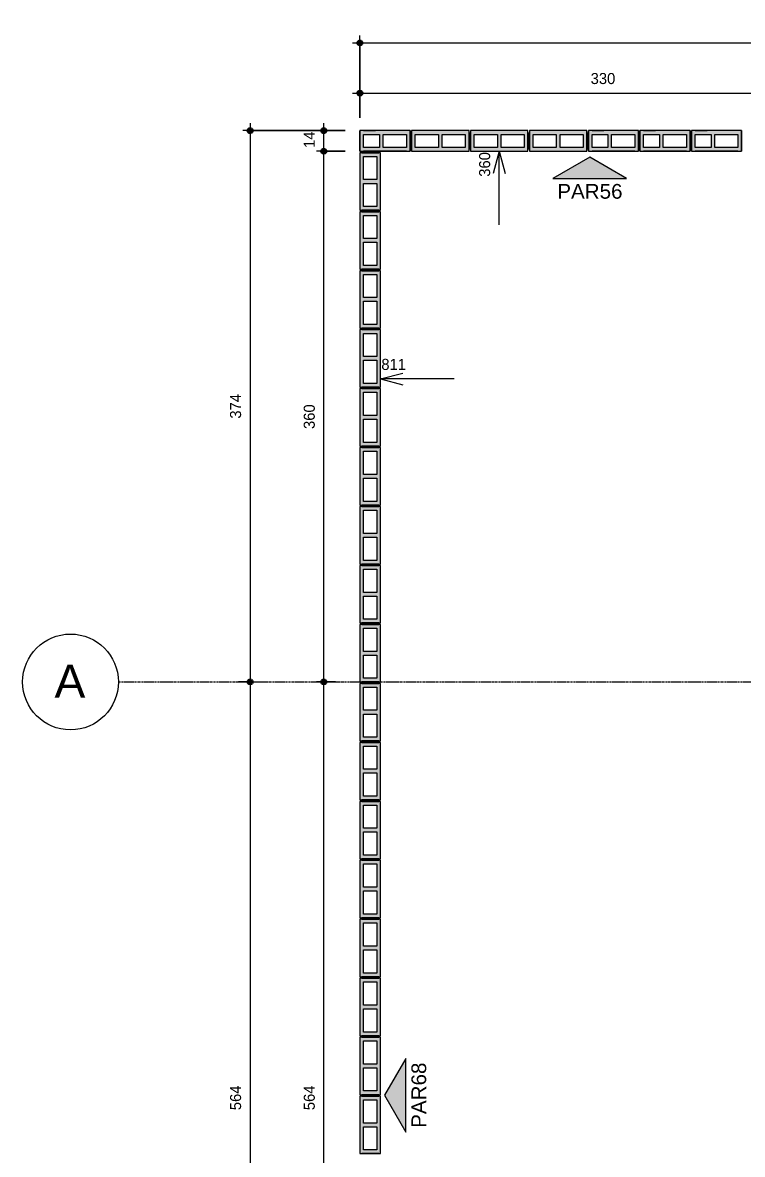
# Model space of a CAD drawing. Header units: centimetres. Extents: x 170 to 13810, y -2277 to 8860.
# Drawn here: x 10846 to 11334, y 110 to 878 of the extents above; entities that cross this region are included whole.
import ezdxf

# ---------------------------------------------------------------- set-up
doc = ezdxf.new("R2010")
doc.units = ezdxf.units.CM
doc.linetypes.add('Linha de eixo', pattern=[2.2225, 1.27, -0.3175, 0.3175, -0.3175])
for name, color, linetype, lineweight, true_color in [('A-ANNO-DIMS-1', 1, 'Continuous', 9, 0xff0000), ('G-ANNO-SYMB-1', 251, 'Continuous', 9, 0x646464), ('S-BEAM-3', 9, 'Continuous', 9, 0xc0c0c0), ('S-BEAM-8', 142, 'Continuous', 9, 0x0080c0)]:
    doc.layers.add(name, color=color, linetype=linetype, lineweight=lineweight, true_color=true_color)
for name, color, linetype, lineweight in [('A-ANNO-DIMS-50', 7, 'Continuous', 9), ('A-DETL-GENF', 7, 'Continuous', 9), ('G-ANNO-SYMB', 7, 'Continuous', 9), ('S-BEAM', 7, 'Continuous', 9), ('S-BEAM-2', 7, 'Continuous', 13), ('S-GRID-1', 7, 'Linha de eixo', 9), ('S-GRID-IDEN', 7, 'Continuous', 9)]:
    doc.layers.add(name, color=color, linetype=linetype, lineweight=lineweight)
doc.styles.add('Arial', font='arial.ttf', dxfattribs={"height": 22.5})
doc.styles.add('Arial_1', font='arial.ttf', dxfattribs={"height": 10})
doc.styles.add('Bahnschrift_13', font='', dxfattribs={"height": 7.5})
doc.styles.get('Bahnschrift_13').set_extended_font_data('Bahnschrift')
doc.dimstyles.new('COTA_ACUMULADA', dxfattribs={"dimscale": 30.48, "dimtxt": 8.33133, "dimasz": 0.049213, "dimexe": 0, "dimexo": 0.0625, "dimgap": 0.131234, "dimtad": 0, "dimjust": 2, "dimdec": 0, "dimzin": 0, "dimdsep": 46, "dimtxsty": 'Bahnschrift_13', "dimblk1": 'NONE', "dimblk2": 'OPEN30', "dimsah": 1, "dimcen": 0.09, "dimse1": 1, "dimsd1": 1, "dimazin": 0, "dimtfac": 1, "dimtdec": 4, "dimtix": 1, "dimtmove": 2, "dimatfit": 3, "dimfxl": 0, "dimfxlon": 1, "dimtvp": 1, "dimtolj": 1, "dimtzin": 0, "dimarcsym": 2})
doc.dimstyles.new('COTA_LINEAR', dxfattribs={"dimscale": 30.48, "dimtxt": 8.33133, "dimasz": 0.393701, "dimexe": 0.164042, "dimexo": 0.328084, "dimgap": 0.131234, "dimtad": 1, "dimdec": 0, "dimzin": 0, "dimdsep": 46, "dimtxsty": 'Bahnschrift_13', "dimblk1": 'DOTSMALL', "dimblk2": 'DOTSMALL', "dimsah": 1, "dimcen": 0.09, "dimdle": 0.164042, "dimazin": 0, "dimtfac": 1, "dimtdec": 4, "dimtix": 1, "dimtmove": 0, "dimatfit": 3, "dimfxl": 1, "dimtvp": 1, "dimtolj": 1, "dimtzin": 0, "dimarcsym": 2})

# ---------------------------------------------------------------- blocks, each defined once
blk = doc.blocks.new('LEONE - BLOCO 14x34x19 - LEONE - BLOCO 14x34x19-541693-COBERTURA - MODULAÇÃO 1ª FIADA')
at = {"layer": 'S-BEAM-8'}
h = blk.add_hatch(color=256, dxfattribs=at)
h.paths.add_polyline_path([(19.5, -7), (19.5, 7), (-14.5, 7), (-14.5, -7), (2.5, -7)])
h.paths.add_polyline_path([(2.5, -4.5), (1.25, -4.5), (1.25, 4.5), (17, 4.5), (17, -4.5)])
h.paths.add_polyline_path([(-12, -4.5), (-12, 4.5), (-1.25, 4.5), (-1.25, -4.5), (-3, -4.5)])
at = {"layer": 'A-DETL-GENF'}
for p, q in [((-14.5, 7), (-14.5, 0)), ((2.5, 7), (-14.5, 7)), ((-14.5, 0), (-14.5, -7)), ((-12, -4.5), (-12, 4.5)), ((-12, 4.5), (-1.25, 4.5)), ((-1.25, 4.5), (-1.25, -4.5)), ((1.25, 4.5), (17, 4.5)), ((1.25, -4.5), (1.25, 4.5)), ((19.5, 7), (2.5, 7)), ((17, 4.5), (17, -4.5)), ((19.5, 0), (19.5, 7)), ((19.5, -7), (19.5, 0)), ((-14.5, -7), (2.5, -7)), ((-1.25, -4.5), (-12, -4.5)), ((17, -4.5), (1.25, -4.5)), ((2.5, -7), (19.5, -7))]:
    blk.add_line(p, q, dxfattribs=at)
at = {"layer": 'S-BEAM-2'}
for p, q in [((-14.5, 7), (-14.5, -7)), ((19.5, 7), (-14.5, 7)), ((-14.5, 7), (-14.5, -7)), ((-14.5, -7), (-14.5, 6.8804)), ((-14.5, 5.75), (-14.5, -5.75)), ((-14.5, -5.75), (-14.5, 5.75)), ((-12, 7), (-3.9375, 7)), ((-12, 7), (-3.9375, 7)), ((17, 7), (-12, 7)), ((19.5, -7), (19.5, 7)), ((19.5, 7), (19.5, -7)), ((19.5, -7), (19.5, 7)), ((19.5, -5.75), (19.5, 5.75)), ((19.5, 5.75), (19.5, -5.75)), ((-14.5, -7), (19.5, -7)), ((-12, -7), (-3.9375, -7)), ((-12, -7), (-3.9375, -7)), ((17, -7), (-12, -7))]:
    blk.add_line(p, q, dxfattribs=at)
at = {"layer": 'S-BEAM-3'}
for p, q in [((-12, 4.5), (-1.25, 4.5)), ((-12, -4.5), (-12, 4.5)), ((-1.25, 4.5), (-1.25, -4.5)), ((1.25, 4.5), (17, 4.5)), ((1.25, -4.5), (1.25, 4.5)), ((17, 4.5), (17, -4.5)), ((-1.25, -4.5), (-12, -4.5)), ((17, -4.5), (1.25, -4.5))]:
    blk.add_line(p, q, dxfattribs=at)
blk = doc.blocks.new('LEONE - BLOCO 14X39X1 - LEONE - BLOCO 14X39X19-2886981-COBERTURA - MODULAÇÃO 1ª FIADA')
at = {"layer": 'S-BEAM-3'}
h = blk.add_hatch(color=256, dxfattribs=at)
h.paths.add_polyline_path([(-19.5, -4.5), (-19.5, -7), (19.5, -7), (19.5, 7), (-19.5, 7), (-19.5, 0)])
h.paths.add_polyline_path([(-17, 4.5), (-1.25, 4.5), (-1.25, -4.5), (-17, -4.5)])
h.paths.add_polyline_path([(1.25, 4.16), (1.25, 4.5), (17, 4.5), (17, -4.5), (1.25, -4.5), (1.25, -4.16)])
at = {"layer": 'A-DETL-GENF'}
for p, q in [((19.5, 7), (-19.5, 7)), ((-19.5, 7), (-19.5, 0)), ((-19.5, 0), (-19.5, -7)), ((-17, -4.5), (-17, 4.5)), ((-17, 4.5), (-1.25, 4.5)), ((-1.25, 4.5), (-1.25, -4.5)), ((1.25, -4.5), (1.25, 4.5)), ((1.25, 4.5), (17, 4.5)), ((17, 4.5), (17, -4.5)), ((19.5, 0), (19.5, 7)), ((19.5, -7), (19.5, 0)), ((-19.5, -7), (19.5, -7)), ((-1.25, -4.5), (-17, -4.5)), ((17, -4.5), (1.25, -4.5))]:
    blk.add_line(p, q, dxfattribs=at)
at = {"layer": 'S-BEAM-2'}
for p, q in [((-19.5, 7), (-19.5, -7)), ((19.5, 7), (-19.5, 7)), ((-19.5, 5.75), (-19.5, -5.75)), ((-19.5, -5.75), (-19.5, 5.75)), ((19.5, -7), (19.5, 7)), ((19.5, -7), (19.5, 7)), ((19.5, 5.75), (19.5, -5.75)), ((-19.5, -7), (19.5, -7))]:
    blk.add_line(p, q, dxfattribs=at)
at = {"layer": 'S-BEAM-3'}
for p, q in [((-17, 4.5), (-1.25, 4.5)), ((-17, -4.5), (-17, 4.5)), ((-1.25, 4.5), (-1.25, -4.5)), ((1.25, 4.5), (17, 4.5)), ((1.25, -4.5), (1.25, 4.5)), ((17, 4.5), (17, -4.5)), ((-1.25, -4.5), (-17, -4.5)), ((17, -4.5), (1.25, -4.5))]:
    blk.add_line(p, q, dxfattribs=at)
blk = doc.blocks.new('LEONE - BLOCO 14X39X1 - LEONE - BLOCO 14X39X19-V1-COBERTURA - MODULAÇÃO 1ª FIADA')
at = {"layer": 'S-BEAM-3'}
h = blk.add_hatch(color=256, dxfattribs=at)
h.paths.add_polyline_path([(19.5, -7), (19.5, 7), (-19.5, 7), (-19.5, -7)])
h.paths.add_polyline_path([(1.25, -4.5), (1.25, 4.5), (17, 4.5), (17, -4.5)])
h.paths.add_polyline_path([(-17, -4.5), (-17, 4.5), (-1.25, 4.5), (-1.25, -4.5)])
at = {"layer": 'A-DETL-GENF'}
for p, q in [((19.5, 7), (-19.5, 7)), ((-19.5, 7), (-19.5, 0)), ((-19.5, 0), (-19.5, -7)), ((-17, -4.5), (-17, 4.5)), ((-17, 4.5), (-1.25, 4.5)), ((-1.25, 4.5), (-1.25, -4.5)), ((1.25, -4.5), (1.25, 4.5)), ((1.25, 4.5), (17, 4.5)), ((17, 4.5), (17, -4.5)), ((19.5, 0), (19.5, 7)), ((19.5, -7), (19.5, 0)), ((-19.5, -7), (19.5, -7)), ((-1.25, -4.5), (-17, -4.5)), ((17, -4.5), (1.25, -4.5))]:
    blk.add_line(p, q, dxfattribs=at)
at = {"layer": 'S-BEAM-2'}
for p, q in [((-19.5, 7), (-19.5, -7)), ((19.5, 7), (-19.5, 7)), ((-19.5, 5.75), (-19.5, -5.75)), ((-19.5, -5.75), (-19.5, 5.75)), ((19.5, -7), (19.5, 7)), ((19.5, -7), (19.5, 7)), ((19.5, 5.75), (19.5, -5.75)), ((-19.5, -7), (19.5, -7))]:
    blk.add_line(p, q, dxfattribs=at)
at = {"layer": 'S-BEAM-3'}
for p, q in [((-17, 4.5), (-1.25, 4.5)), ((-17, -4.5), (-17, 4.5)), ((-1.25, 4.5), (-1.25, -4.5)), ((1.25, 4.5), (17, 4.5)), ((1.25, -4.5), (1.25, 4.5)), ((17, 4.5), (17, -4.5)), ((-1.25, -4.5), (-17, -4.5)), ((17, -4.5), (1.25, -4.5))]:
    blk.add_line(p, q, dxfattribs=at)
blk = doc.blocks.new('Eixo - M_Cabeça da grade - Círculo-45800-COBERTURA - MODULAÇÃO 1ª FIADA')
at = {"layer": 'S-GRID-IDEN'}
blk.add_circle((0, 0), 0.65, dxfattribs=at)
blk = doc.blocks.new('Elevação - Número de detalhe-142644-COBERTURA - MODULAÇÃO 1ª FIADA')
at = {"layer": 'G-ANNO-SYMB-1'}
blk.add_hatch(color=256, dxfattribs=at).paths.add_polyline_path([(0.5, 0), (-0.5, 0), (0, 0.289)])
at = {"layer": 'G-ANNO-SYMB'}
for p, q in [((0, 0.289), (-0.5, 0)), ((0.5, 0), (0, 0.289)), ((-0.5, 0), (0.5, 0))]:
    blk.add_line(p, q, dxfattribs=at)
blk = doc.blocks.new('DIMBLOCK1-COBERTURA - MODULAÇÃO 1ª FIADA')
at = {"layer": 'A-ANNO-DIMS-50', "lineweight": 35, "true_color": 0xff0000}
h = blk.add_hatch(color=1, dxfattribs=at)
edge = h.paths.add_edge_path()
edge.add_arc((11074.59, 829.71), 1.5, 0, 360)
h = blk.add_hatch(color=1, dxfattribs=at)
edge = h.paths.add_edge_path()
edge.add_arc((11404.59, 829.71), 1.5, 0, 360)
at = {"layer": 'A-ANNO-DIMS-50', "color": 1, "true_color": 0xff0000}
for p, q in [((11069.59, 829.71), (11404.59, 829.71)), ((11074.59, 812.99), (11074.59, 834.71)), ((11074.59, 829.71), (11074.59, 812.99)), ((11404.59, 814.24), (11404.59, 834.71)), ((11404.59, 829.71), (11404.59, 814.24))]:
    blk.add_line(p, q, dxfattribs=at)
at = {"layer": 'A-ANNO-DIMS-50', "color": 1, "lineweight": 35, "true_color": 0xff0000}
for centre in [(11074.59, 829.71), (11404.59, 829.71)]:
    blk.add_circle(centre, 1.5, dxfattribs=at)
at = {"layer": 'A-ANNO-DIMS-50', "color": 0, "insert": (11231.13, 843.35), "char_height": 7.5, "width": 20.2982, "attachment_point": 1, "line_spacing_factor": 1.009858, "style": 'Bahnschrift_13'}
blk.add_mtext('330', dxfattribs=at)
blk = doc.blocks.new('_DotSmall')
at = {"color": 0, "linetype": 'ByBlock', "const_width": 0.5}
blk.add_lwpolyline([(-0.0625, 0, 1), (0.0625, 0, 1)], format="xyb", close=True, dxfattribs=at)
blk = doc.blocks.new('DIMBLOCK9-COBERTURA - MODULAÇÃO 1ª FIADA')
at = {"layer": 'A-ANNO-DIMS-50', "lineweight": 35, "true_color": 0xff0000}
h = blk.add_hatch(color=1, dxfattribs=at)
edge = h.paths.add_edge_path()
edge.add_arc((11074.59, 863.76), 1.5, 0, 360)
h = blk.add_hatch(color=1, dxfattribs=at)
edge = h.paths.add_edge_path()
edge.add_arc((11899.59, 863.76), 1.5, 0, 360)
at = {"layer": 'A-ANNO-DIMS-50', "color": 1, "true_color": 0xff0000}
for p, q in [((11074.59, 812.99), (11074.59, 868.76)), ((11899.59, 855.89), (11899.59, 868.76)), ((11069.59, 863.76), (11899.59, 863.76)), ((11074.59, 863.76), (11074.59, 812.99)), ((11899.59, 863.76), (11899.59, 855.89))]:
    blk.add_line(p, q, dxfattribs=at)
at = {"layer": 'A-ANNO-DIMS-50', "color": 1, "lineweight": 35, "true_color": 0xff0000}
for centre in [(11074.59, 863.76), (11899.59, 863.76)]:
    blk.add_circle(centre, 1.5, dxfattribs=at)
at = {"layer": 'A-ANNO-DIMS-50', "color": 0, "insert": (11478.57, 877.41), "char_height": 7.5, "width": 20.4496, "attachment_point": 1, "line_spacing_factor": 1.009858, "style": 'Bahnschrift_13'}
blk.add_mtext('825', dxfattribs=at)
blk = doc.blocks.new('DIMBLOCK14-COBERTURA - MODULAÇÃO 1ª FIADA')
at = {"layer": 'A-ANNO-DIMS-50', "lineweight": 35, "true_color": 0xff0000}
h = blk.add_hatch(color=1, dxfattribs=at)
edge = h.paths.add_edge_path()
edge.add_arc((11050.09, 430.24), 1.5, 0, 360)
h = blk.add_hatch(color=1, dxfattribs=at)
edge = h.paths.add_edge_path()
edge.add_arc((11050.09, -133.76), 1.5, 0, 360)
at = {"layer": 'A-ANNO-DIMS-50', "color": 1, "true_color": 0xff0000}
for p, q in [((11057.97, 430.24), (11045.09, 430.24)), ((11050.09, -133.76), (11050.09, 430.24)), ((11050.09, 430.24), (11057.97, 430.24)), ((11057.97, -133.76), (11045.09, -133.76)), ((11050.09, -133.76), (11057.97, -133.76))]:
    blk.add_line(p, q, dxfattribs=at)
at = {"layer": 'A-ANNO-DIMS-50', "color": 1, "lineweight": 35, "true_color": 0xff0000}
for centre in [(11050.09, 430.24), (11050.09, -133.76)]:
    blk.add_circle(centre, 1.5, dxfattribs=at)
at = {"layer": 'A-ANNO-DIMS-50', "color": 0, "insert": (11036.44, 139.72), "char_height": 7.5, "width": 20.4496, "attachment_point": 1, "rotation": 90, "line_spacing_factor": 1.009858, "style": 'Bahnschrift_13'}
blk.add_mtext('564', dxfattribs=at)
blk = doc.blocks.new('DIMBLOCK15-COBERTURA - MODULAÇÃO 1ª FIADA')
at = {"layer": 'A-ANNO-DIMS-50', "lineweight": 35, "true_color": 0xff0000}
h = blk.add_hatch(color=1, dxfattribs=at)
edge = h.paths.add_edge_path()
edge.add_arc((11050.09, 790.24), 1.5, 0, 360)
h = blk.add_hatch(color=1, dxfattribs=at)
edge = h.paths.add_edge_path()
edge.add_arc((11050.09, 430.24), 1.5, 0, 360)
at = {"layer": 'A-ANNO-DIMS-50', "color": 1, "true_color": 0xff0000}
for p, q in [((11064.59, 790.24), (11045.09, 790.24)), ((11050.09, 430.24), (11050.09, 790.24)), ((11050.09, 790.24), (11064.59, 790.24)), ((11057.97, 430.24), (11045.09, 430.24)), ((11050.09, 430.24), (11057.97, 430.24))]:
    blk.add_line(p, q, dxfattribs=at)
at = {"layer": 'A-ANNO-DIMS-50', "color": 1, "lineweight": 35, "true_color": 0xff0000}
for centre in [(11050.09, 790.24), (11050.09, 430.24)]:
    blk.add_circle(centre, 1.5, dxfattribs=at)
at = {"layer": 'A-ANNO-DIMS-50', "color": 0, "insert": (11036.44, 601.85), "char_height": 7.5, "width": 20.1467, "attachment_point": 1, "rotation": 90, "line_spacing_factor": 1.009858, "style": 'Bahnschrift_13'}
blk.add_mtext('360', dxfattribs=at)
blk = doc.blocks.new('DIMBLOCK16-COBERTURA - MODULAÇÃO 1ª FIADA')
at = {"layer": 'A-ANNO-DIMS-50', "lineweight": 35, "true_color": 0xff0000}
h = blk.add_hatch(color=1, dxfattribs=at)
edge = h.paths.add_edge_path()
edge.add_arc((11050.09, 804.24), 1.5, 0, 360)
h = blk.add_hatch(color=1, dxfattribs=at)
edge = h.paths.add_edge_path()
edge.add_arc((11050.09, 790.24), 1.5, 0, 360)
at = {"layer": 'A-ANNO-DIMS-50', "color": 1, "true_color": 0xff0000}
for p, q in [((11050.09, 790.24), (11050.09, 809.24)), ((11064.59, 804.24), (11045.09, 804.24)), ((11050.09, 804.24), (11064.59, 804.24)), ((11064.59, 790.24), (11045.09, 790.24)), ((11050.09, 790.24), (11064.59, 790.24))]:
    blk.add_line(p, q, dxfattribs=at)
at = {"layer": 'A-ANNO-DIMS-50', "color": 1, "lineweight": 35, "true_color": 0xff0000}
for centre in [(11050.09, 804.24), (11050.09, 790.24)]:
    blk.add_circle(centre, 1.5, dxfattribs=at)
at = {"layer": 'A-ANNO-DIMS-50', "color": 0, "insert": (11036.44, 792.51), "char_height": 7.5, "width": 11.3609, "attachment_point": 1, "rotation": 90, "line_spacing_factor": 1.009858, "style": 'Bahnschrift_13'}
blk.add_mtext('14', dxfattribs=at)
blk = doc.blocks.new('DIMBLOCK17-COBERTURA - MODULAÇÃO 1ª FIADA')
at = {"layer": 'A-ANNO-DIMS-50', "lineweight": 35, "true_color": 0xff0000}
h = blk.add_hatch(color=1, dxfattribs=at)
edge = h.paths.add_edge_path()
edge.add_arc((11000.09, 804.24), 1.5, 0, 360)
h = blk.add_hatch(color=1, dxfattribs=at)
edge = h.paths.add_edge_path()
edge.add_arc((11000.09, 430.24), 1.5, 0, 360)
at = {"layer": 'A-ANNO-DIMS-50', "color": 1, "true_color": 0xff0000}
for p, q in [((11000.09, 809.24), (11000.09, 430.24)), ((11064.59, 804.24), (10995.09, 804.24)), ((11000.09, 804.24), (11064.59, 804.24)), ((10992.21, 430.24), (11005.09, 430.24)), ((11000.09, 430.24), (10992.21, 430.24))]:
    blk.add_line(p, q, dxfattribs=at)
at = {"layer": 'A-ANNO-DIMS-50', "color": 1, "lineweight": 35, "true_color": 0xff0000}
for centre in [(11000.09, 804.24), (11000.09, 430.24)]:
    blk.add_circle(centre, 1.5, dxfattribs=at)
at = {"layer": 'A-ANNO-DIMS-50', "color": 0, "insert": (10986.44, 608.85), "char_height": 7.5, "width": 20.1467, "attachment_point": 1, "rotation": 90, "line_spacing_factor": 1.009858, "style": 'Bahnschrift_13'}
blk.add_mtext('374', dxfattribs=at)
blk = doc.blocks.new('DIMBLOCK18-COBERTURA - MODULAÇÃO 1ª FIADA')
at = {"layer": 'A-ANNO-DIMS-50', "lineweight": 35, "true_color": 0xff0000}
h = blk.add_hatch(color=1, dxfattribs=at)
edge = h.paths.add_edge_path()
edge.add_arc((11000.09, 430.24), 1.5, 0, 360)
h = blk.add_hatch(color=1, dxfattribs=at)
edge = h.paths.add_edge_path()
edge.add_arc((11000.09, -133.76), 1.5, 0, 360)
at = {"layer": 'A-ANNO-DIMS-50', "color": 1, "true_color": 0xff0000}
for p, q in [((10992.21, 430.24), (11005.09, 430.24)), ((11000.09, 430.24), (10992.21, 430.24)), ((11000.09, 430.24), (11000.09, -133.76)), ((10992.21, -133.76), (11005.09, -133.76)), ((11000.09, -133.76), (10992.21, -133.76))]:
    blk.add_line(p, q, dxfattribs=at)
at = {"layer": 'A-ANNO-DIMS-50', "color": 1, "lineweight": 35, "true_color": 0xff0000}
for centre in [(11000.09, 430.24), (11000.09, -133.76)]:
    blk.add_circle(centre, 1.5, dxfattribs=at)
at = {"layer": 'A-ANNO-DIMS-50', "color": 0, "insert": (10986.44, 139.72), "char_height": 7.5, "width": 20.4496, "attachment_point": 1, "rotation": 90, "line_spacing_factor": 1.009858, "style": 'Bahnschrift_13'}
blk.add_mtext('564', dxfattribs=at)
blk = doc.blocks.new('DIMBLOCK120-COBERTURA - MODULAÇÃO 1ª FIADA')
at = {"layer": 'A-ANNO-DIMS-50', "color": 1, "true_color": 0xff0000}
for p, q in [((11088.59, 635.78), (11103.59, 639.8)), ((11088.59, 635.78), (11103.59, 631.76)), ((11138.59, 635.78), (11088.59, 635.78)), ((11088.59, 635.78), (11088.59, 635.78)), ((11088.59, 635.78), (11088.59, 635.78))]:
    blk.add_line(p, q, dxfattribs=at)
at = {"layer": 'A-ANNO-DIMS-50', "color": 0, "insert": (11089.09, 649.43), "char_height": 7.5, "width": 15.6023, "attachment_point": 1, "line_spacing_factor": 1.009858, "style": 'Bahnschrift_13'}
blk.add_mtext('811', dxfattribs=at)
blk = doc.blocks.new('_None')
blk = doc.blocks.new('_Open30')
at = {"color": 0, "linetype": 'ByBlock', "lineweight": -2}
for p, q in [((-1, 0.27), (0, 0)), ((0, 0), (-1, -0.27)), ((0, 0), (-1, 0))]:
    blk.add_line(p, q, dxfattribs=at)
blk = doc.blocks.new('DIMBLOCK131-COBERTURA - MODULAÇÃO 1ª FIADA')
at = {"layer": 'A-ANNO-DIMS-50', "color": 1, "true_color": 0xff0000}
for p, q in [((11169.09, 790.24), (11165.07, 775.24)), ((11169.09, 790.24), (11173.11, 775.24)), ((11169.09, 740.24), (11169.09, 790.24)), ((11169.09, 790.24), (11169.09, 790.24)), ((11169.09, 790.24), (11169.09, 790.24))]:
    blk.add_line(p, q, dxfattribs=at)
at = {"layer": 'A-ANNO-DIMS-50', "color": 0, "insert": (11155.44, 772.95), "char_height": 7.5, "width": 20.1467, "attachment_point": 1, "rotation": 90, "line_spacing_factor": 1.009858, "style": 'Bahnschrift_13'}
blk.add_mtext('360', dxfattribs=at)

msp = doc.modelspace()

# ---------------------------------------------------------------- linework, layer by layer
at = {"layer": 'S-GRID-1'}
msp.add_line((10910.69, 430.24), (13744.95, 430.24), dxfattribs=at)

# ---------------------------------------------------------------- block references
at = {"layer": 'G-ANNO-SYMB', "xscale": 49.99999999999998, "yscale": 49.99999999999998, "zscale": 49.99999999999998}
msp.add_blockref('Elevação - Número de detalhe-142644-COBERTURA - MODULAÇÃO 1ª FIADA', (11230.57, 771.86), dxfattribs=at)
at = {"layer": 'G-ANNO-SYMB', "xscale": 49.99999999999998, "yscale": 49.99999999999998, "zscale": 49.99999999999998, "rotation": 89.99999999999947}
msp.add_blockref('Elevação - Número de detalhe-142644-COBERTURA - MODULAÇÃO 1ª FIADA', (11105.75, 149.82), dxfattribs=at)
at = {"layer": 'S-BEAM'}
for name, p in [('LEONE - BLOCO 14x34x19 - LEONE - BLOCO 14x34x19-541693-COBERTURA - MODULAÇÃO 1ª FIADA', (11089.09, 797.24)), ('LEONE - BLOCO 14X39X1 - LEONE - BLOCO 14X39X19-2886981-COBERTURA - MODULAÇÃO 1ª FIADA', (11129.09, 797.24)), ('LEONE - BLOCO 14X39X1 - LEONE - BLOCO 14X39X19-V1-COBERTURA - MODULAÇÃO 1ª FIADA', (11169.09, 797.24)), ('LEONE - BLOCO 14X39X1 - LEONE - BLOCO 14X39X19-V1-COBERTURA - MODULAÇÃO 1ª FIADA', (11209.09, 797.24)), ('LEONE - BLOCO 14x34x19 - LEONE - BLOCO 14x34x19-541693-COBERTURA - MODULAÇÃO 1ª FIADA', (11244.09, 797.24)), ('LEONE - BLOCO 14x34x19 - LEONE - BLOCO 14x34x19-541693-COBERTURA - MODULAÇÃO 1ª FIADA', (11279.09, 797.24)), ('LEONE - BLOCO 14x34x19 - LEONE - BLOCO 14x34x19-541693-COBERTURA - MODULAÇÃO 1ª FIADA', (11314.09, 797.24))]:
    msp.add_blockref(name, p, dxfattribs=at)
at = {"layer": 'S-BEAM', "rotation": 89.9999999999999}
for p in [(11081.59, 769.74), (11081.59, 729.74), (11081.59, 689.74), (11081.59, 649.74), (11081.59, 609.74), (11081.59, 569.74), (11081.59, 529.74), (11081.59, 489.74), (11081.59, 449.74), (11081.59, 409.74), (11081.59, 369.74), (11081.59, 329.74), (11081.59, 289.74), (11081.59, 249.74), (11081.59, 209.74), (11081.59, 169.74), (11081.59, 129.74)]:
    msp.add_blockref('LEONE - BLOCO 14X39X1 - LEONE - BLOCO 14X39X19-2886981-COBERTURA - MODULAÇÃO 1ª FIADA', p, dxfattribs=at)
at = {"layer": 'S-GRID-IDEN', "xscale": 49.99999999999998, "yscale": 49.99999999999998, "zscale": 49.99999999999998, "rotation": 269.9999999999994}
msp.add_blockref('Eixo - M_Cabeça da grade - Círculo-45800-COBERTURA - MODULAÇÃO 1ª FIADA', (10878.19, 430.24), dxfattribs=at)

# ---------------------------------------------------------------- texts
at = {"layer": 'G-ANNO-SYMB', "insert": (11208.5, 768.07), "char_height": 10, "width": 54.9156, "attachment_point": 1, "style": 'Arial_1'}
msp.add_mtext('PAR56', dxfattribs=at)
at = {"layer": 'G-ANNO-SYMB', "insert": (11109.53, 127.74), "char_height": 10, "width": 54.9156, "attachment_point": 1, "rotation": 90, "style": 'Arial_1'}
msp.add_mtext('PAR68', dxfattribs=at)

# ---------------------------------------------------------------- dimensions: what is measured, and where the dimension line sits
at = {"layer": 'A-ANNO-DIMS-1'}
for base, p2, override, picture, middle in [((11899.59, 863.76), (11899.59, 865.89), {"dimpost": '<>', "dimfxl": 827.393716}, 'DIMBLOCK9-COBERTURA - MODULAÇÃO 1ª FIADA', (11487.09, 871.59)), ((11404.59, 829.71), (11404.59, 804.24), {"dimpost": '<>', "dimfxl": 330.002367}, 'DIMBLOCK1-COBERTURA - MODULAÇÃO 1ª FIADA', (11239.59, 837.54))]:
    dim = msp.add_linear_dim(base=base, p1=(11074.59, 802.99), p2=p2, dimstyle='COTA_LINEAR', override=override, dxfattribs=at)
    dim.commit()
    dim.dimension.update_dxf_attribs({"geometry": picture, "text_midpoint": middle})
for base, p1, p2, override, picture, middle in [((11000.09, 430.24), (11074.59, 804.24), (11002.21, 430.24), {"dimpost": '<>', "dimfxl": 380.937607}, 'DIMBLOCK17-COBERTURA - MODULAÇÃO 1ª FIADA', (10992.26, 617.24)), ((11050.09, 804.24), (11074.59, 790.24), (11074.59, 804.24), {"dimpost": '<>', "dimfxl": 14}, 'DIMBLOCK16-COBERTURA - MODULAÇÃO 1ª FIADA', (11042.34, 797.24)), ((11050.09, 790.24), (11047.97, 430.24), (11074.59, 790.24), {"dimpost": '<>', "dimfxl": 360.981721}, 'DIMBLOCK15-COBERTURA - MODULAÇÃO 1ª FIADA', (11042.26, 610.24)), ((11000.09, -133.76), (11002.21, 430.24), (11002.21, -133.76), {"dimpost": '<>', "dimfxl": 564}, 'DIMBLOCK18-COBERTURA - MODULAÇÃO 1ª FIADA', (10992.3, 148.24)), ((11050.09, 430.24), (11047.97, -133.76), (11047.97, 430.24), {"dimpost": '<>', "dimfxl": 564}, 'DIMBLOCK14-COBERTURA - MODULAÇÃO 1ª FIADA', (11042.3, 148.24))]:
    dim = msp.add_linear_dim(base=base, p1=p1, p2=p2, angle=90, dimstyle='COTA_LINEAR', override=override, dxfattribs=at)
    dim.commit()
    dim.dimension.update_dxf_attribs({"geometry": picture, "text_midpoint": middle})
dim = msp.add_linear_dim(base=(11169.09, 790.24), p1=(11169.09, 430.24), p2=(11169.09, 790.24), angle=90, dimstyle='COTA_ACUMULADA', override={"dimpost": '<>', "dimfxl": 359.998999}, dxfattribs=at)
dim.commit()
dim.dimension.update_dxf_attribs({"geometry": 'DIMBLOCK131-COBERTURA - MODULAÇÃO 1ª FIADA', "text_midpoint": (11160.44, 783.03), "dimtype": 160, "text_rotation": 90})
dim = msp.add_linear_dim(base=(11088.59, 635.78), p1=(11899.59, 635.78), p2=(11088.59, 635.78), dimstyle='COTA_ACUMULADA', override={"dimpost": '<>', "dimfxl": 811}, dxfattribs=at)
dim.commit()
dim.dimension.update_dxf_attribs({"geometry": 'DIMBLOCK120-COBERTURA - MODULAÇÃO 1ª FIADA', "text_midpoint": (11096.89, 644.43), "dimtype": 160})

# ---------------------------------------------------------------- next in the draw order: texts
at = {"layer": 'S-GRID-IDEN', "insert": (10867.31, 442.01), "char_height": 22.5, "width": 25.654, "attachment_point": 1, "style": 'Arial', "bg_fill": 3, "box_fill_scale": 1.25, "bg_fill_color": 9, "bg_fill_true_color": 13158600, "bg_fill_transparency": 0}
msp.add_mtext('A', dxfattribs=at)

doc.saveas('drawing.dxf')
